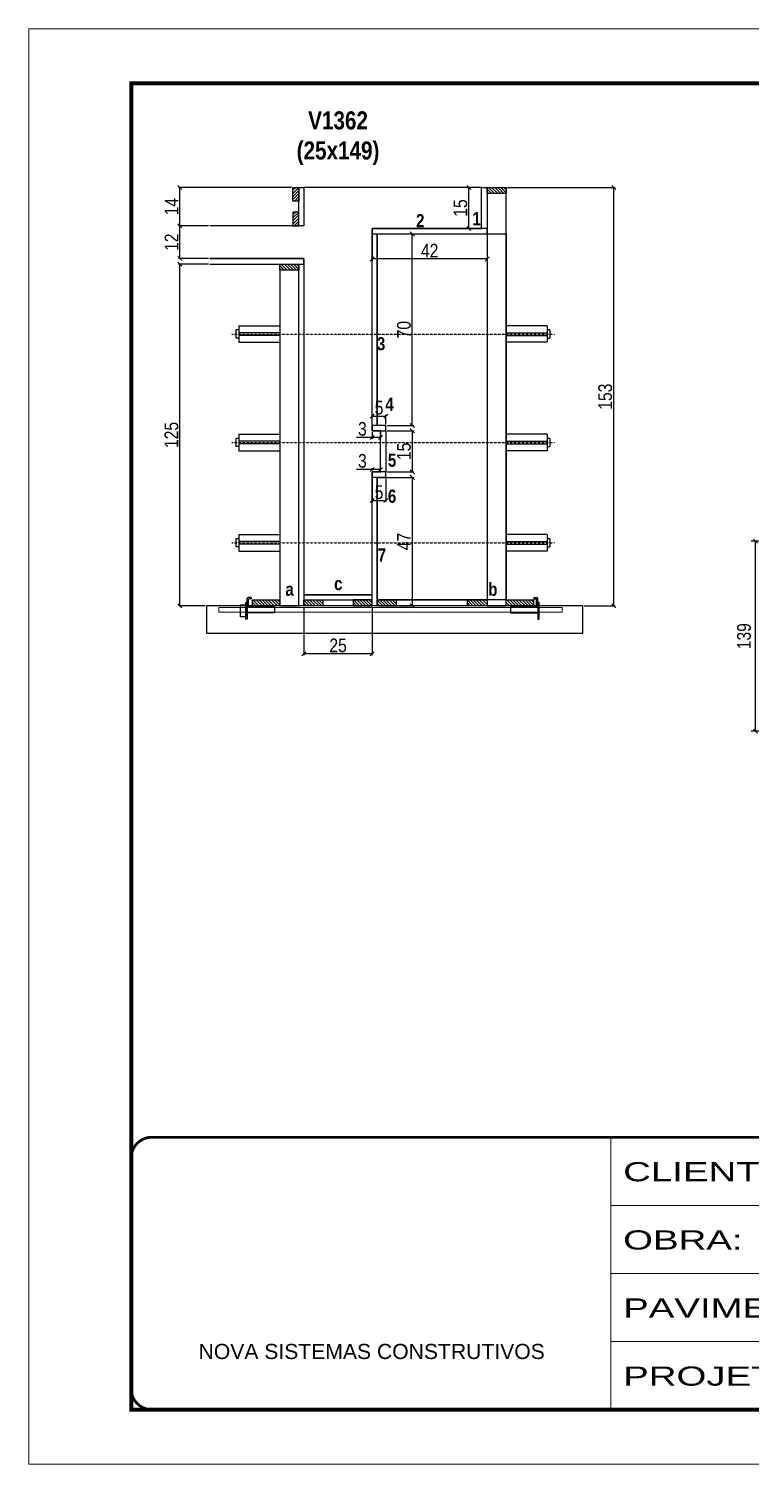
# Model space of a CAD drawing. Extents: x 3309 to 10384, y -2522 to 14608.
# Drawn here: x 4894 to 5422, y 924 to 1974 of the extents above; entities that cross this region are included whole.
import ezdxf

# ---------------------------------------------------------------- set-up
doc = ezdxf.new("R2010")
doc.units = 0
for name, pattern in [('CONTINUO', [0]), ('DASHED', [0.75, 0.5, -0.25]), ('HIDDEN', [0.375, 0.25, -0.125])]:
    doc.linetypes.add(name, pattern=pattern)
for name, color, linetype in [('barrote', 251, 'Continuous'), ('COTA', 241, 'Continuous'), ('detalhes', 4, 'Continuous'), ('NOMENCLATURA', 7, 'Continuous'), ('Painéis', 200, 'Continuous'), ('presilha', 1, 'Continuous'), ('SARR_2.2x10', 60, 'Continuous'), ('SARR_2.2x7', 40, 'Continuous'), ('SARR_3.5x7', 81, 'Continuous'), ('TENSOR', 3, 'Continuous')]:
    doc.layers.add(name, color=color, linetype=linetype)
for name, color, linetype, lineweight in [('CONCRETO', 251, 'Continuous', 25), ('Folhas', 255, 'Continuous', 9), ('SARRAFO DE PRESSAO', 251, 'DASHED', 9), ('SCO-___-LAJ', 2, 'Continuous', 0)]:
    doc.layers.add(name, color=color, linetype=linetype, lineweight=lineweight)
doc.styles.add('ARIAL', font='arial.ttf')
doc.styles.add('COTA TECNICA', font='techl___.ttf', dxfattribs={"height": 10})
doc.styles.add('COTA TECNICA 2X', font='techl___.ttf', dxfattribs={"height": 10})
doc.styles.add('TECNICA', font='techb___.ttf', dxfattribs={"height": 10})
doc.styles.add('Tecnologia', font='')
doc.styles.get('Tecnologia').set_extended_font_data('Forgotten Futurist')
doc.dimstyles.new('PAINEL', dxfattribs={"dimtxt": 10, "dimasz": 3, "dimexe": 3, "dimexo": 3, "dimgap": 3, "dimtad": 1, "dimdec": 1, "dimzin": 12, "dimdsep": 46, "dimtxsty": 'COTA TECNICA', "dimblk1": 'OBLIQUE', "dimblk2": 'OBLIQUE', "dimsah": 1, "dimcen": 0.9, "dimclrd": 4, "dimclre": 4, "dimclrt": 240, "dimadec": 1, "dimazin": 3, "dimtfac": 1, "dimtdec": 1, "dimtmove": 0, "dimatfit": 3, "dimfxl": 1, "dimtolj": 1, "dimtzin": 12, "dimarcsym": 0})
doc.dimstyles.new('SECAO', dxfattribs={"dimscale": 0.333333, "dimtxt": 5, "dimasz": 9, "dimexe": 3, "dimexo": 3, "dimgap": 3, "dimtad": 1, "dimdec": 1, "dimlfac": 0.5, "dimzin": 12, "dimdsep": 46, "dimtxsty": 'COTA TECNICA 2X', "dimblk1": 'OBLIQUE', "dimblk2": 'OBLIQUE', "dimsah": 1, "dimcen": 0.9, "dimclrd": 4, "dimclre": 4, "dimclrt": 240, "dimadec": 1, "dimazin": 3, "dimtfac": 1, "dimtdec": 1, "dimtmove": 0, "dimatfit": 3, "dimfxl": 1, "dimtolj": 1, "dimtzin": 12, "dimarcsym": 0})
pattern_1 = [(225, (128554.5824, 34951.7529), (1.122532015, -1.122532015), [])]

# ---------------------------------------------------------------- blocks, each defined once
blk = doc.blocks.new('9999999999')
at = {"color": 30, "linetype": 'CONTINUO'}
for p, q in [((98564.6, 34230.2), (98564.6, 34429.4)), ((98564.6, 34379.6), (99584, 34379.6)), ((98564.6, 34329.8), (99488, 34329.8)), ((98564.6, 34280), (99488, 34280))]:
    blk.add_line(p, q, dxfattribs=at)
at = {"color": 30, "linetype": 'CONTINUO', "const_width": 2}
blk.add_lwpolyline([(99584, 34230.2), (99584, 34414.4, 0.414214), (99569, 34429.4), (98229, 34429.4, 0.414214), (98214, 34414.4), (98214, 34245.2, 0.414214), (98229, 34230.2), (99584, 34230.2)], format="xyb", dxfattribs=at)
at = {"layer": 'Folhas'}
blk.add_lwpolyline([(98139, 34190.2), (99624, 34190.2), (99624, 35240.2), (98139, 35240.2)], close=True, dxfattribs=at)
at = {"layer": 'Folhas', "color": 30, "const_width": 3}
blk.add_lwpolyline([(98214, 34230.2), (99584, 34230.2), (99584, 35200.2), (98214, 35200.2)], close=True, dxfattribs=at)
at = {"color": 7, "linetype": 'Continuous', "ltscale": 5, "style": 'ARIAL'}
blk.add_text('NOVA SISTEMAS CONSTRUTIVOS', height=11.059, dxfattribs=at).set_placement((98263.2, 34267.2))
at = {"layer": 'Folhas', "color": 7, "style": 'Tecnologia', "width": 1.5}
for s, p in [('CLIENTE:', (98573.7, 34397.2)), ('OBRA:', (98573.7, 34347.3)), ('PAVIMENTO:', (98573.7, 34297.5)), ('PROJETO:', (98573.7, 34247.7))]:
    blk.add_text(s, height=14, dxfattribs=at).set_placement(p)
blk = doc.blocks.new('_Oblique')
at = {"color": 0, "linetype": 'ByBlock', "lineweight": -2}
blk.add_line((-0.5, -0.5), (0.5, 0.5), dxfattribs=at)
blk = doc.blocks.new('*D1481')
at = {"layer": 'COTA', "color": 4, "lineweight": -2, "transparency": 16777216}
for p, q in [((5095.6, 1550.4), (5095.6, 1515.3)), ((5145.6, 1550.4), (5145.6, 1515.3)), ((5145.6, 1516.3), (5095.6, 1516.3))]:
    blk.add_line(p, q, dxfattribs=at)
at = {"layer": 'Defpoints', "color": 0, "transparency": 16777216}
for p in [(5095.6, 1551.4), (5145.6, 1551.4), (5095.6, 1516.3)]:
    blk.add_point(p, dxfattribs=at)
at = {"layer": 'COTA', "color": 4, "lineweight": -2, "transparency": 16777216, "xscale": 3, "yscale": 3, "zscale": 3, "rotation": 180}
blk.add_blockref('_Oblique', (5095.6, 1516.3), dxfattribs=at)
at = {"layer": 'COTA', "color": 4, "lineweight": -2, "transparency": 16777216, "xscale": 3, "yscale": 3, "zscale": 3}
blk.add_blockref('_Oblique', (5145.6, 1516.3), dxfattribs=at)
at = {"layer": 'COTA', "color": 240, "transparency": 16777216, "insert": (5120.6, 1522.4), "char_height": 10, "attachment_point": 5, "style": 'COTA TECNICA 2X'}
blk.add_mtext('\\A1;25', dxfattribs=at)
blk = doc.blocks.new('PRESILHA METÁLICA 1')
at = {"layer": 'presilha'}
for p, q in [((7.5, 10.6), (7.5, 19.9)), ((12, 21), (8.6, 21)), ((9, 11.6), (9, 18.9)), ((12, 19.5), (9.6, 19.5)), ((12, 21), (12, 19.5)), ((0, 13), (6, 13)), ((0, 13), (0, 0)), ((6, 0), (0, 0)), ((6, 15.5), (7.5, 15.5)), ((6, -2.5), (6, 15.5)), ((6, 13), (6, 0)), ((7.5, 15.5), (7.5, -2.5)), ((37.5, 4.1), (7.5, 4.1)), ((37.5, 11), (9.6, 11)), ((37.5, 11), (37.5, 4.1)), ((7.5, -2.5), (6, -2.5))]:
    blk.add_line(p, q, dxfattribs=at)
for centre, radius, start, end in [((8.6, 19.9), 1.14, 90, 180), ((9.6, 18.9), 0.57, 90, 180), ((9.6, 11.6), 0.57, 180, 270)]:
    blk.add_arc(centre, radius, start, end, dxfattribs=at)
blk = doc.blocks.new('PRESILHA METÁLICA 2')
at = {"layer": 'presilha'}
for p, q in [((-5.2, 23.5), (-5.2, 22)), ((-5.2, 23.5), (-1.9, 23.5)), ((-5.2, 22), (-2.8, 22)), ((-2.2, 14.1), (-2.2, 21.4)), ((0.8, 18), (-0.8, 18)), ((-0.8, 18), (-0.8, 0)), ((-0.8, 14.6), (-0.8, 22.4)), ((0.8, 0), (0.8, 18)), ((-30.8, 13.5), (-30.8, 6.6)), ((-30.8, 13.5), (-2.8, 13.5)), ((-30.8, 6.6), (-0.8, 6.6)), ((-0.8, 0), (0.8, 0))]:
    blk.add_line(p, q, dxfattribs=at)
for centre, radius, start, end in [((-2.8, 21.4), 0.57, 0, 90), ((-1.9, 22.4), 1.14, 0, 90), ((-2.8, 14.1), 0.57, 270, 0)]:
    blk.add_arc(centre, radius, start, end, dxfattribs=at)
blk = doc.blocks.new('*D1482')
at = {"layer": 'COTA', "color": 4, "lineweight": -2, "transparency": 16777216}
for p, q in [((5156.6, 1679.4), (5175.9, 1679.4)), ((5174.9, 1679.4), (5174.9, 1649.4)), ((5156.6, 1649.4), (5175.9, 1649.4))]:
    blk.add_line(p, q, dxfattribs=at)
at = {"layer": 'Defpoints', "color": 0, "transparency": 16777216}
for p in [(5155.6, 1679.4), (5155.6, 1649.4), (5174.9, 1649.4)]:
    blk.add_point(p, dxfattribs=at)
at = {"layer": 'COTA', "color": 4, "lineweight": -2, "transparency": 16777216, "xscale": 3, "yscale": 3, "zscale": 3}
for p, rotation in [((5174.9, 1679.4), 90), ((5174.9, 1649.4), 270)]:
    blk.add_blockref('_Oblique', p, dxfattribs=dict(at, rotation=rotation))
at = {"layer": 'COTA', "color": 240, "transparency": 16777216, "insert": (5168.8, 1664.4), "char_height": 10, "attachment_point": 5, "rotation": 90, "style": 'COTA TECNICA 2X'}
blk.add_mtext('\\A1;15', dxfattribs=at)
blk = doc.blocks.new('*D1483')
at = {"layer": 'COTA', "color": 4, "lineweight": -2, "transparency": 16777216}
for p, q in [((5145.6, 1684.4), (5145.6, 1691.2)), ((5155.6, 1684.4), (5155.6, 1691.2)), ((5145.6, 1690.2), (5155.6, 1690.2))]:
    blk.add_line(p, q, dxfattribs=at)
at = {"layer": 'Defpoints', "color": 0, "transparency": 16777216}
for p in [(5145.6, 1683.4), (5155.6, 1690.2), (5155.6, 1683.4)]:
    blk.add_point(p, dxfattribs=at)
at = {"layer": 'COTA', "color": 4, "lineweight": -2, "transparency": 16777216, "xscale": 3, "yscale": 3, "zscale": 3, "rotation": 180}
blk.add_blockref('_Oblique', (5145.6, 1690.2), dxfattribs=at)
at = {"layer": 'COTA', "color": 4, "lineweight": -2, "transparency": 16777216, "xscale": 3, "yscale": 3, "zscale": 3}
blk.add_blockref('_Oblique', (5155.6, 1690.2), dxfattribs=at)
at = {"layer": 'COTA', "color": 240, "transparency": 16777216, "insert": (5150.6, 1696.3), "char_height": 10, "attachment_point": 5, "style": 'COTA TECNICA 2X'}
blk.add_mtext('\\A1;5', dxfattribs=at)
blk = doc.blocks.new('*D1484')
at = {"layer": 'COTA', "color": 4, "lineweight": -2, "transparency": 16777216}
for p, q in [((5145.6, 1644.4), (5145.6, 1627.4)), ((5155.6, 1644.4), (5155.6, 1627.4)), ((5145.6, 1628.4), (5155.6, 1628.4))]:
    blk.add_line(p, q, dxfattribs=at)
at = {"layer": 'Defpoints', "color": 0, "transparency": 16777216}
for p in [(5145.6, 1645.4), (5155.6, 1645.4), (5155.6, 1628.4)]:
    blk.add_point(p, dxfattribs=at)
at = {"layer": 'COTA', "color": 4, "lineweight": -2, "transparency": 16777216, "xscale": 3, "yscale": 3, "zscale": 3, "rotation": 180}
blk.add_blockref('_Oblique', (5145.6, 1628.4), dxfattribs=at)
at = {"layer": 'COTA', "color": 4, "lineweight": -2, "transparency": 16777216, "xscale": 3, "yscale": 3, "zscale": 3}
blk.add_blockref('_Oblique', (5155.6, 1628.4), dxfattribs=at)
at = {"layer": 'COTA', "color": 240, "transparency": 16777216, "insert": (5150.6, 1634.5), "char_height": 10, "attachment_point": 5, "style": 'COTA TECNICA 2X'}
blk.add_mtext('\\A1;5', dxfattribs=at)
blk = doc.blocks.new('*D1485')
at = {"layer": 'COTA', "color": 4, "lineweight": -2, "transparency": 16777216}
for p, q in [((5150.2, 1645.4), (5175.9, 1645.4)), ((5174.9, 1645.4), (5174.9, 1551.4)), ((5150.2, 1551.4), (5175.9, 1551.4))]:
    blk.add_line(p, q, dxfattribs=at)
at = {"layer": 'Defpoints', "color": 0, "transparency": 16777216}
for p in [(5149.2, 1645.4), (5149.2, 1551.4), (5174.9, 1551.4)]:
    blk.add_point(p, dxfattribs=at)
at = {"layer": 'COTA', "color": 4, "lineweight": -2, "transparency": 16777216, "xscale": 3, "yscale": 3, "zscale": 3}
for p, rotation in [((5174.9, 1645.4), 90), ((5174.9, 1551.4), 270)]:
    blk.add_blockref('_Oblique', p, dxfattribs=dict(at, rotation=rotation))
at = {"layer": 'COTA', "color": 240, "transparency": 16777216, "insert": (5168.8, 1598.4), "char_height": 10, "attachment_point": 5, "rotation": 90, "style": 'COTA TECNICA 2X'}
blk.add_mtext('\\A1;47', dxfattribs=at)
blk = doc.blocks.new('*D1486')
at = {"layer": 'COTA', "color": 4, "lineweight": -2, "transparency": 16777216}
for p, q in [((5150.2, 1823.4), (5175.9, 1823.4)), ((5174.9, 1683.4), (5174.9, 1823.4)), ((5156.6, 1683.4), (5175.9, 1683.4))]:
    blk.add_line(p, q, dxfattribs=at)
at = {"layer": 'Defpoints', "color": 0, "transparency": 16777216}
for p in [(5149.2, 1823.4), (5174.9, 1823.4), (5155.6, 1683.4)]:
    blk.add_point(p, dxfattribs=at)
at = {"layer": 'COTA', "color": 4, "lineweight": -2, "transparency": 16777216, "xscale": 3, "yscale": 3, "zscale": 3}
for p, rotation in [((5174.9, 1823.4), 90), ((5174.9, 1683.4), 270)]:
    blk.add_blockref('_Oblique', p, dxfattribs=dict(at, rotation=rotation))
at = {"layer": 'COTA', "color": 240, "transparency": 16777216, "insert": (5168.8, 1753.4), "char_height": 10, "attachment_point": 5, "rotation": 90, "style": 'COTA TECNICA 2X'}
blk.add_mtext('\\A1;70', dxfattribs=at)
blk = doc.blocks.new('*D1487')
at = {"layer": 'COTA', "color": 4, "lineweight": -2, "transparency": 16777216}
for p, q in [((5145.6, 1822.4), (5145.6, 1804.1)), ((5229.6, 1822.4), (5229.6, 1804.1)), ((5229.6, 1805.1), (5145.6, 1805.1))]:
    blk.add_line(p, q, dxfattribs=at)
at = {"layer": 'Defpoints', "color": 0, "transparency": 16777216}
for p in [(5145.6, 1823.4), (5229.6, 1823.4), (5145.6, 1805.1)]:
    blk.add_point(p, dxfattribs=at)
at = {"layer": 'COTA', "color": 4, "lineweight": -2, "transparency": 16777216, "xscale": 3, "yscale": 3, "zscale": 3, "rotation": 180}
blk.add_blockref('_Oblique', (5145.6, 1805.1), dxfattribs=at)
at = {"layer": 'COTA', "color": 4, "lineweight": -2, "transparency": 16777216, "xscale": 3, "yscale": 3, "zscale": 3}
blk.add_blockref('_Oblique', (5229.6, 1805.1), dxfattribs=at)
at = {"layer": 'COTA', "color": 240, "transparency": 16777216, "insert": (5187.6, 1811.2), "char_height": 10, "attachment_point": 5, "style": 'COTA TECNICA 2X'}
blk.add_mtext('\\A1;42', dxfattribs=at)
blk = doc.blocks.new('*D1488')
at = {"layer": 'COTA', "color": 4, "lineweight": -2, "transparency": 16777216}
for p, q in [((5244.6, 1857.4), (5323.2, 1857.4)), ((5322.2, 1551.4), (5322.2, 1857.4)), ((5300.6, 1551.4), (5323.2, 1551.4))]:
    blk.add_line(p, q, dxfattribs=at)
at = {"layer": 'Defpoints', "color": 0, "transparency": 16777216}
for p in [(5243.6, 1857.4), (5322.2, 1857.4), (5299.6, 1551.4)]:
    blk.add_point(p, dxfattribs=at)
at = {"layer": 'COTA', "color": 4, "lineweight": -2, "transparency": 16777216, "xscale": 3, "yscale": 3, "zscale": 3}
for p, rotation in [((5322.2, 1857.4), 90), ((5322.2, 1551.4), 270)]:
    blk.add_blockref('_Oblique', p, dxfattribs=dict(at, rotation=rotation))
at = {"layer": 'COTA', "color": 240, "transparency": 16777216, "insert": (5316, 1704.4), "char_height": 10, "attachment_point": 5, "rotation": 90, "style": 'COTA TECNICA 2X'}
blk.add_mtext('\\A1;153', dxfattribs=at)
blk = doc.blocks.new('*D1489')
at = {"layer": 'COTA', "color": 4, "lineweight": -2, "transparency": 16777216}
for p, q in [((5224.6, 1857.4), (5215.2, 1857.4)), ((5216.2, 1827.4), (5216.2, 1857.4)), ((5224.6, 1827.4), (5215.2, 1827.4))]:
    blk.add_line(p, q, dxfattribs=at)
at = {"layer": 'Defpoints', "color": 0, "transparency": 16777216}
for p in [(5216.2, 1857.4), (5225.6, 1857.4), (5225.6, 1827.4)]:
    blk.add_point(p, dxfattribs=at)
at = {"layer": 'COTA', "color": 4, "lineweight": -2, "transparency": 16777216, "xscale": 3, "yscale": 3, "zscale": 3}
for p, rotation in [((5216.2, 1857.4), 90), ((5216.2, 1827.4), 270)]:
    blk.add_blockref('_Oblique', p, dxfattribs=dict(at, rotation=rotation))
at = {"layer": 'COTA', "color": 240, "transparency": 16777216, "insert": (5210.1, 1842.4), "char_height": 10, "attachment_point": 5, "rotation": 90, "style": 'COTA TECNICA 2X'}
blk.add_mtext('\\A1;15', dxfattribs=at)
blk = doc.blocks.new('*D1490')
at = {"layer": 'COTA', "color": 4, "lineweight": -2, "transparency": 16777216}
for p, q in [((5025.9, 1801.4), (5003.9, 1801.4)), ((5004.9, 1551.4), (5004.9, 1801.4)), ((5023.5, 1551.4), (5003.9, 1551.4))]:
    blk.add_line(p, q, dxfattribs=at)
at = {"layer": 'Defpoints', "color": 0, "transparency": 16777216}
for p in [(5004.9, 1801.4), (5026.9, 1801.4), (5024.5, 1551.4)]:
    blk.add_point(p, dxfattribs=at)
at = {"layer": 'COTA', "color": 4, "lineweight": -2, "transparency": 16777216, "xscale": 3, "yscale": 3, "zscale": 3}
for p, rotation in [((5004.9, 1801.4), 90), ((5004.9, 1551.4), 270)]:
    blk.add_blockref('_Oblique', p, dxfattribs=dict(at, rotation=rotation))
at = {"layer": 'COTA', "color": 240, "transparency": 16777216, "insert": (4998.8, 1676.4), "char_height": 10, "attachment_point": 5, "rotation": 90, "style": 'COTA TECNICA 2X'}
blk.add_mtext('\\A1;125', dxfattribs=at)
blk = doc.blocks.new('*D1491')
at = {"layer": 'COTA', "color": 4, "lineweight": -2, "transparency": 16777216}
for p, q in [((5025.9, 1829.4), (5003.9, 1829.4)), ((5004.9, 1805.4), (5004.9, 1829.4)), ((5025.9, 1805.4), (5003.9, 1805.4))]:
    blk.add_line(p, q, dxfattribs=at)
at = {"layer": 'Defpoints', "color": 0, "transparency": 16777216}
for p in [(5004.9, 1829.4), (5026.9, 1829.4), (5026.9, 1805.4)]:
    blk.add_point(p, dxfattribs=at)
at = {"layer": 'COTA', "color": 4, "lineweight": -2, "transparency": 16777216, "xscale": 3, "yscale": 3, "zscale": 3}
for p, rotation in [((5004.9, 1829.4), 90), ((5004.9, 1805.4), 270)]:
    blk.add_blockref('_Oblique', p, dxfattribs=dict(at, rotation=rotation))
at = {"layer": 'COTA', "color": 240, "transparency": 16777216, "insert": (4998.8, 1817.4), "char_height": 10, "attachment_point": 5, "rotation": 90, "style": 'COTA TECNICA 2X'}
blk.add_mtext('\\A1;12', dxfattribs=at)
blk = doc.blocks.new('*D1492')
at = {"layer": 'COTA', "color": 4, "lineweight": -2, "transparency": 16777216}
for p, q in [((5086.6, 1857.4), (5003.9, 1857.4)), ((5004.9, 1829.4), (5004.9, 1857.4)), ((5025.9, 1829.4), (5003.9, 1829.4))]:
    blk.add_line(p, q, dxfattribs=at)
at = {"layer": 'Defpoints', "color": 0, "transparency": 16777216}
for p in [(5004.9, 1857.4), (5087.6, 1857.4), (5026.9, 1829.4)]:
    blk.add_point(p, dxfattribs=at)
at = {"layer": 'COTA', "color": 4, "lineweight": -2, "transparency": 16777216, "xscale": 3, "yscale": 3, "zscale": 3}
for p, rotation in [((5004.9, 1857.4), 90), ((5004.9, 1829.4), 270)]:
    blk.add_blockref('_Oblique', p, dxfattribs=dict(at, rotation=rotation))
at = {"layer": 'COTA', "color": 240, "transparency": 16777216, "insert": (4998.8, 1843.4), "char_height": 10, "attachment_point": 5, "rotation": 90, "style": 'COTA TECNICA 2X'}
blk.add_mtext('\\A1;14', dxfattribs=at)
blk = doc.blocks.new('*D1554')
at = {"layer": 'COTA', "color": 4, "lineweight": -2, "transparency": 16777216}
for p, q in [((5473.8, 1598.7), (5422.8, 1598.7)), ((5425.8, 1459.7), (5425.8, 1598.7)), ((5473.8, 1459.7), (5422.8, 1459.7))]:
    blk.add_line(p, q, dxfattribs=at)
at = {"layer": 'Defpoints', "color": 0, "transparency": 16777216}
for p in [(5425.8, 1598.7), (5476.8, 1598.7), (5476.8, 1459.7)]:
    blk.add_point(p, dxfattribs=at)
at = {"layer": 'COTA', "color": 4, "lineweight": -2, "transparency": 16777216, "xscale": 3, "yscale": 3, "zscale": 3}
for p, rotation in [((5425.8, 1598.7), 90), ((5425.8, 1459.7), 270)]:
    blk.add_blockref('_Oblique', p, dxfattribs=dict(at, rotation=rotation))
at = {"layer": 'COTA', "color": 240, "transparency": 16777216, "insert": (5417.5, 1529.2), "char_height": 10, "attachment_point": 5, "rotation": 90, "style": 'COTA TECNICA'}
blk.add_mtext('\\A1;139', dxfattribs=at)
blk = doc.blocks.new('*D1613')
at = {"layer": 'COTA', "color": 4, "lineweight": -2, "transparency": 16777216}
for p, q in [((5145.6, 1674.5), (5134.2, 1674.5)), ((5145.6, 1678.4), (5145.6, 1673.5)), ((5151.6, 1674.5), (5145.6, 1674.5)), ((5151.6, 1678.4), (5151.6, 1673.5))]:
    blk.add_line(p, q, dxfattribs=at)
at = {"layer": 'Defpoints', "color": 0, "transparency": 16777216}
for p in [(5145.6, 1679.4), (5145.6, 1674.5), (5151.6, 1679.4)]:
    blk.add_point(p, dxfattribs=at)
at = {"layer": 'COTA', "color": 4, "lineweight": -2, "transparency": 16777216, "xscale": 3, "yscale": 3, "zscale": 3, "rotation": 180}
blk.add_blockref('_Oblique', (5145.6, 1674.5), dxfattribs=at)
at = {"layer": 'COTA', "color": 4, "lineweight": -2, "transparency": 16777216, "xscale": 3, "yscale": 3, "zscale": 3}
blk.add_blockref('_Oblique', (5151.6, 1674.5), dxfattribs=at)
at = {"layer": 'COTA', "color": 240, "transparency": 16777216, "insert": (5138.4, 1680.8), "char_height": 10, "attachment_point": 5, "style": 'COTA TECNICA 2X'}
blk.add_mtext('\\A1;3', dxfattribs=at)
blk = doc.blocks.new('*D1614')
at = {"layer": 'COTA', "color": 4, "lineweight": -2, "transparency": 16777216}
for p, q in [((5145.6, 1651.2), (5134.2, 1651.2)), ((5145.6, 1650.4), (5145.6, 1652.2)), ((5151.6, 1651.2), (5145.6, 1651.2)), ((5151.6, 1650.4), (5151.6, 1652.2))]:
    blk.add_line(p, q, dxfattribs=at)
at = {"layer": 'Defpoints', "color": 0, "transparency": 16777216}
for p in [(5145.6, 1651.2), (5145.6, 1649.4), (5151.6, 1649.4)]:
    blk.add_point(p, dxfattribs=at)
at = {"layer": 'COTA', "color": 4, "lineweight": -2, "transparency": 16777216, "xscale": 3, "yscale": 3, "zscale": 3, "rotation": 180}
blk.add_blockref('_Oblique', (5145.6, 1651.2), dxfattribs=at)
at = {"layer": 'COTA', "color": 4, "lineweight": -2, "transparency": 16777216, "xscale": 3, "yscale": 3, "zscale": 3}
blk.add_blockref('_Oblique', (5151.6, 1651.2), dxfattribs=at)
at = {"layer": 'COTA', "color": 240, "transparency": 16777216, "insert": (5138.4, 1657.4), "char_height": 10, "attachment_point": 5, "style": 'COTA TECNICA 2X'}
blk.add_mtext('\\A1;3', dxfattribs=at)

msp = doc.modelspace()

# ---------------------------------------------------------------- hatches: boundary and pattern name
at = {"layer": 'SARR_2.2x10'}
h = msp.add_hatch(dxfattribs=at)
h.set_pattern_fill('ANSI31', color=256, scale=0.5, angle=90)
h.set_pattern_definition([(135, (38251.4928, -121960.7554), (-1.122532015, -1.122532015), [])])
h.paths.add_polyline_path([(5057.95, 1555.81), (5057.95, 1551.41), (5077.95, 1551.41), (5077.95, 1555.81)])
h = msp.add_hatch(dxfattribs=at)
h.set_pattern_fill('ANSI31', color=256, scale=0.5, angle=90)
h.set_pattern_definition([(135, (38437.0928, -121960.7554), (-1.122532015, -1.122532015), [])])
h.paths.add_polyline_path([(5243.55, 1555.81), (5243.55, 1551.41), (5263.55, 1551.41), (5263.55, 1555.81)])
at = {"layer": 'SARR_2.2x7'}
h = msp.add_hatch(dxfattribs=at)
h.set_pattern_fill('ANSI31', color=256, scale=0.5, angle=180)
h.set_pattern_definition(pattern_1)
h.paths.add_polyline_path([(5092.01, 1847.41), (5087.61, 1847.41), (5087.61, 1857.41), (5092.01, 1857.41)])
h = msp.add_hatch(dxfattribs=at)
h.set_pattern_fill('ANSI31', color=256, scale=0.5, angle=90)
h.set_pattern_definition([(135, (38417.0928, -121659.1554), (-1.122532015, -1.122532015), [])])
h.paths.add_polyline_path([(5243.55, 1857.41), (5243.55, 1853.01), (5229.55, 1853.01), (5229.55, 1857.41)])
h = msp.add_hatch(dxfattribs=at)
h.set_pattern_fill('ANSI31', color=256, scale=0.5, angle=180)
h.set_pattern_definition(pattern_1)
h.paths.add_polyline_path([(5092.01, 1839.41), (5087.61, 1839.41), (5087.61, 1829.41), (5092.01, 1829.41)])
h = msp.add_hatch(dxfattribs=at)
h.set_pattern_fill('ANSI31', color=256, scale=0.5, angle=90)
h.set_pattern_definition([(135, (38265.4928, -121715.1554), (-1.122532015, -1.122532015), [])])
h.paths.add_polyline_path([(5091.95, 1801.41), (5091.95, 1797.01), (5077.95, 1797.01), (5077.95, 1801.41)])
h = msp.add_hatch(dxfattribs=at)
h.set_pattern_fill('ANSI31', color=256, scale=0.5, angle=90)
h.set_pattern_definition([(135, (38331.0928, -121960.7554), (-1.122532015, -1.122532015), [])])
h.paths.add_polyline_path([(5109.55, 1551.41), (5109.55, 1555.81), (5095.55, 1555.81), (5095.55, 1551.41)])
h = msp.add_hatch(dxfattribs=at)
h.set_pattern_fill('ANSI31', color=256, scale=0.5, angle=90)
h.set_pattern_definition([(135, (38343.0928, -121960.7554), (-1.122532015, -1.122532015), [])])
h.paths.add_polyline_path([(5131.55, 1555.81), (5131.55, 1551.41), (5145.55, 1551.41), (5145.55, 1555.81)])
h = msp.add_hatch(dxfattribs=at)
h.set_pattern_fill('ANSI31', color=256, scale=0.5, angle=90)
h.set_pattern_definition([(135, (38384.6928, -121960.7554), (-1.122532015, -1.122532015), [])])
h.paths.add_polyline_path([(5163.15, 1551.41), (5163.15, 1555.81), (5149.15, 1555.81), (5149.15, 1551.41)])
h = msp.add_hatch(dxfattribs=at)
h.set_pattern_fill('ANSI31', color=256, scale=0.5, angle=90)
h.set_pattern_definition([(135, (38450.6928, -121960.7554), (-1.122532015, -1.122532015), [])])
h.paths.add_polyline_path([(5229.15, 1551.41), (5229.15, 1555.81), (5215.15, 1555.81), (5215.15, 1551.41)])

# ---------------------------------------------------------------- linework, layer by layer
at = {"ltscale": 3}
for p, q in [((5047.95, 1756.19), (5047.95, 1744.19)), ((5047.95, 1756.19), (5077.95, 1756.19)), ((5273.55, 1756.19), (5243.55, 1756.19)), ((5273.55, 1756.19), (5273.55, 1744.19)), ((5045.95, 1753.19), (5045.95, 1747.19)), ((5047.95, 1753.19), (5045.95, 1753.19)), ((5047.95, 1747.19), (5045.95, 1747.19)), ((5077.95, 1751.19), (5047.95, 1751.19)), ((5077.95, 1749.19), (5047.95, 1749.19)), ((5047.95, 1744.19), (5077.95, 1744.19)), ((5243.55, 1751.19), (5273.55, 1751.19)), ((5243.55, 1749.19), (5273.55, 1749.19)), ((5273.55, 1744.19), (5243.55, 1744.19)), ((5275.55, 1753.19), (5273.55, 1753.19)), ((5273.55, 1747.19), (5275.55, 1747.19)), ((5275.55, 1753.19), (5275.55, 1747.19)), ((5045.95, 1673.9), (5045.95, 1667.9)), ((5047.95, 1673.9), (5045.95, 1673.9)), ((5047.95, 1676.9), (5047.95, 1664.9)), ((5047.95, 1676.9), (5077.95, 1676.9)), ((5077.95, 1671.9), (5047.95, 1671.9)), ((5077.95, 1669.9), (5047.95, 1669.9)), ((5273.55, 1676.9), (5243.55, 1676.9)), ((5243.55, 1671.9), (5273.55, 1671.9)), ((5243.55, 1669.9), (5273.55, 1669.9)), ((5273.55, 1676.9), (5273.55, 1664.9)), ((5275.55, 1673.9), (5273.55, 1673.9)), ((5275.55, 1673.9), (5275.55, 1667.9)), ((5047.95, 1667.9), (5045.95, 1667.9)), ((5047.95, 1664.9), (5077.95, 1664.9)), ((5273.55, 1664.9), (5243.55, 1664.9)), ((5273.55, 1667.9), (5275.55, 1667.9)), ((5045.95, 1600.51), (5045.95, 1594.51)), ((5047.95, 1600.51), (5045.95, 1600.51)), ((5047.95, 1603.51), (5047.95, 1591.51)), ((5047.95, 1603.51), (5077.95, 1603.51)), ((5077.95, 1598.51), (5047.95, 1598.51)), ((5077.95, 1596.51), (5047.95, 1596.51)), ((5273.55, 1603.51), (5243.55, 1603.51)), ((5243.55, 1598.51), (5273.55, 1598.51)), ((5243.55, 1596.51), (5273.55, 1596.51)), ((5273.55, 1603.51), (5273.55, 1591.51)), ((5275.55, 1600.51), (5273.55, 1600.51)), ((5275.55, 1600.51), (5275.55, 1594.51)), ((5047.95, 1594.51), (5045.95, 1594.51)), ((5047.95, 1591.51), (5077.95, 1591.51)), ((5273.55, 1591.51), (5243.55, 1591.51)), ((5273.55, 1594.51), (5275.55, 1594.51))]:
    msp.add_line(p, q, dxfattribs=at)
at = {"layer": 'barrote'}
msp.add_lwpolyline([(5024.5, 1531.41), (5299.57, 1531.41), (5299.57, 1551.41), (5024.5, 1551.41)], close=True, dxfattribs=at)
at = {"layer": 'CONCRETO', "linetype": 'Continuous'}
msp.add_lwpolyline([(5026.86, 1805.41), (5095.55, 1805.41), (5095.55, 1559.41), (5145.55, 1559.41), (5145.55, 1649.41), (5151.55, 1649.41), (5151.55, 1679.41), (5145.55, 1679.41), (5145.55, 1827.41), (5225.55, 1827.41), (5225.55, 1857.41), (5095.55, 1857.41), (5095.55, 1829.41), (5026.86, 1829.41)], dxfattribs=at)
at = {"layer": 'Painéis', "linetype": 'Continuous'}
msp.add_line((5149.15, 1555.81), (5229.55, 1555.81), dxfattribs=at)
for points in [[(5095.61, 1829.41), (5092.01, 1829.41), (5092.01, 1857.41), (5095.61, 1857.41)], [(5229.55, 1827.41), (5225.55, 1827.41), (5225.55, 1857.41), (5229.55, 1857.41)], [(5145.55, 1823.41), (5229.55, 1823.41), (5229.55, 1827.41), (5145.55, 1827.41)], [(5145.55, 1683.41), (5145.55, 1823.41), (5149.15, 1823.41), (5149.15, 1683.41)], [(5091.95, 1551.41), (5091.95, 1801.41), (5095.55, 1801.41), (5095.55, 1551.41)], [(5145.55, 1679.41), (5155.55, 1679.41), (5155.55, 1683.41), (5145.55, 1683.41)], [(5151.55, 1649.41), (5151.55, 1679.41), (5155.55, 1679.41), (5155.55, 1649.41)], [(5145.55, 1645.41), (5155.55, 1645.41), (5155.55, 1649.41), (5145.55, 1649.41)], [(5145.55, 1551.41), (5145.55, 1645.41), (5149.15, 1645.41), (5149.15, 1551.41)], [(5145.55, 1559.41), (5095.55, 1559.41), (5095.55, 1555.81), (5145.55, 1555.81)]]:
    msp.add_lwpolyline(points, close=True, dxfattribs=at)
for points in [[(5149.15, 1683.41), (5149.15, 1823.41), (5243.55, 1823.41), (5243.55, 1555.81), (5149.15, 1555.81), (5149.15, 1645.41)], [(5026.86, 1801.41), (5095.55, 1801.41), (5095.55, 1805.41), (5026.86, 1805.41)]]:
    msp.add_lwpolyline(points, dxfattribs=at)
at = {"layer": 'SARR_2.2x10'}
for points in [[(5057.95, 1555.81), (5077.95, 1555.81), (5077.95, 1551.41), (5057.95, 1551.41)], [(5243.55, 1555.81), (5263.55, 1555.81), (5263.55, 1551.41), (5243.55, 1551.41)]]:
    msp.add_lwpolyline(points, close=True, dxfattribs=at)
at = {"layer": 'SARR_2.2x7'}
for points in [[(5092.01, 1857.41), (5092.01, 1847.41), (5087.61, 1847.41), (5087.61, 1857.41)], [(5229.55, 1857.41), (5243.55, 1857.41), (5243.55, 1853.01), (5229.55, 1853.01)], [(5092.01, 1829.41), (5092.01, 1839.41), (5087.61, 1839.41), (5087.61, 1829.41)], [(5095.55, 1555.81), (5109.55, 1555.81), (5109.55, 1551.41), (5095.55, 1551.41)], [(5145.55, 1555.81), (5131.55, 1555.81), (5131.55, 1551.41), (5145.55, 1551.41)], [(5149.15, 1555.81), (5163.15, 1555.81), (5163.15, 1551.41), (5149.15, 1551.41)], [(5215.15, 1555.81), (5229.55, 1555.81), (5229.55, 1551.41), (5215.15, 1551.41)]]:
    msp.add_lwpolyline(points, close=True, dxfattribs=at)
at = {"layer": 'SARR_2.2x7', "elevation": 0}
msp.add_lwpolyline([(5077.95, 1801.41), (5091.95, 1801.41), (5091.95, 1797.01), (5077.95, 1797.01)], close=True, dxfattribs=at)
at = {"layer": 'SARR_3.5x7'}
for points in [[(5243.55, 1853.01), (5229.55, 1853.01), (5229.55, 1551.41), (5243.55, 1551.41)], [(5091.95, 1797.01), (5077.95, 1797.01), (5077.95, 1551.41), (5091.95, 1551.41)]]:
    msp.add_lwpolyline(points, close=True, dxfattribs=at)
at = {"layer": 'SCO-___-LAJ', "color": 1}
msp.add_lwpolyline([(5033.5, 1550.08), (5284.49, 1550.08), (5284.49, 1546.88), (5033.5, 1546.88)], close=True, dxfattribs=at)
at = {"layer": 'TENSOR', "linetype": 'HIDDEN', "ltscale": 0.5}
for p, q in [((5042.95, 1750.19), (5278.86, 1750.19)), ((5042.95, 1670.9), (5278.86, 1670.9)), ((5042.95, 1597.51), (5278.86, 1597.51))]:
    msp.add_line(p, q, dxfattribs=at)

# ---------------------------------------------------------------- block references
at = {"layer": 'presilha', "xscale": 0.6666666666666666, "yscale": 0.6666666666666666, "zscale": 0.6666666666666666}
for name, p in [('PRESILHA METÁLICA 1', (5049.09, 1543.45)), ('PRESILHA METÁLICA 2', (5267.23, 1541.78))]:
    msp.add_blockref(name, p, dxfattribs=at)
at = {"layer": 'SARRAFO DE PRESSAO', "color": 6, "linetype": 'ByBlock'}
msp.add_blockref('9999999999', (-93244.61, -33266.67), dxfattribs=at)

# ---------------------------------------------------------------- texts
at = {"layer": 'detalhes', "style": 'TECNICA'}
for s, p in [('2', (5177.65, 1828.32)), ('1', (5218.82, 1829.82)), ('3', (5149, 1738.34)), ('4', (5155.16, 1694.03)), ('5', (5157.04, 1653.16)), ('6', (5157.04, 1626.8)), ('7', (5149.64, 1583.81)), ('a', (5082.08, 1558.78)), ('c', (5117.72, 1562.89)), ('b', (5230.45, 1558.76))]:
    msp.add_text(s, height=9.6, dxfattribs=at).set_placement(p)
at = {"layer": 'NOMENCLATURA', "insert": (5120.59, 1913.08), "char_height": 13.2, "attachment_point": 2, "style": 'TECNICA'}
msp.add_mtext_dynamic_manual_height_columns('V1362\\P(25x149)', width=300.2766, gutter_width=1, heights=[0], dxfattribs=at)

# ---------------------------------------------------------------- dimensions: what is measured, and where the dimension line sits
at = {"layer": 'COTA'}
for base, p1, p2, dimstyle, picture, middle in [((5004.89, 1857.41), (5026.86, 1829.41), (5087.61, 1857.41), 'SECAO', '*D1492', (4998.82, 1843.41)), ((5216.23, 1857.41), (5225.55, 1827.41), (5225.55, 1857.41), 'SECAO', '*D1489', (5210.12, 1842.41)), ((5322.21, 1857.41), (5299.57, 1551.41), (5243.55, 1857.41), 'SECAO', '*D1488', (5315.99, 1704.41)), ((5004.89, 1829.41), (5026.86, 1805.41), (5026.86, 1829.41), 'SECAO', '*D1491', (4998.83, 1817.41)), ((5174.91, 1823.41), (5155.55, 1683.41), (5149.15, 1823.41), 'SECAO', '*D1486', (5168.8, 1753.41)), ((5004.89, 1801.41), (5024.5, 1551.41), (5026.86, 1801.41), 'SECAO', '*D1490', (4998.78, 1676.41)), ((5174.91, 1649.41), (5155.55, 1679.41), (5155.55, 1649.41), 'SECAO', '*D1482', (5168.8, 1664.41)), ((5174.91, 1551.41), (5149.15, 1645.41), (5149.15, 1551.41), 'SECAO', '*D1485', (5168.83, 1598.41)), ((5425.79, 1598.74), (5476.82, 1459.74), (5476.82, 1598.74), 'PAINEL', '*D1554', (5417.54, 1529.24))]:
    dim = msp.add_linear_dim(base=base, p1=p1, p2=p2, angle=90, dimstyle=dimstyle, dxfattribs=at)
    dim.commit()
    dim.dimension.update_dxf_attribs({"geometry": picture, "text_midpoint": middle})
for base, p1, p2, picture, middle in [((5145.55, 1805.09), (5229.55, 1823.41), (5145.55, 1823.41), '*D1487', (5187.55, 1811.17)), ((5155.55, 1690.18), (5145.55, 1683.41), (5155.55, 1683.41), '*D1483', (5150.55, 1696.29)), ((5145.55, 1674.54), (5151.55, 1679.41), (5145.55, 1679.41), '*D1613', (5138.39, 1680.76)), ((5145.55, 1651.19), (5151.55, 1649.41), (5145.55, 1649.41), '*D1614', (5138.39, 1657.41)), ((5155.55, 1628.38), (5145.55, 1645.41), (5155.55, 1645.41), '*D1484', (5150.55, 1634.49))]:
    dim = msp.add_linear_dim(base=base, p1=p1, p2=p2, dimstyle='SECAO', dxfattribs=at)
    dim.commit()
    dim.dimension.update_dxf_attribs({"geometry": picture, "text_midpoint": middle})
dim = msp.add_linear_dim(base=(5095.55, 1516.32), p1=(5145.55, 1551.41), p2=(5095.55, 1551.41), angle=180, dimstyle='SECAO', dxfattribs=at)
dim.commit()
dim.dimension.update_dxf_attribs({"geometry": '*D1481', "text_midpoint": (5120.55, 1516.32), "dimtype": 160})

doc.saveas('drawing.dxf')
